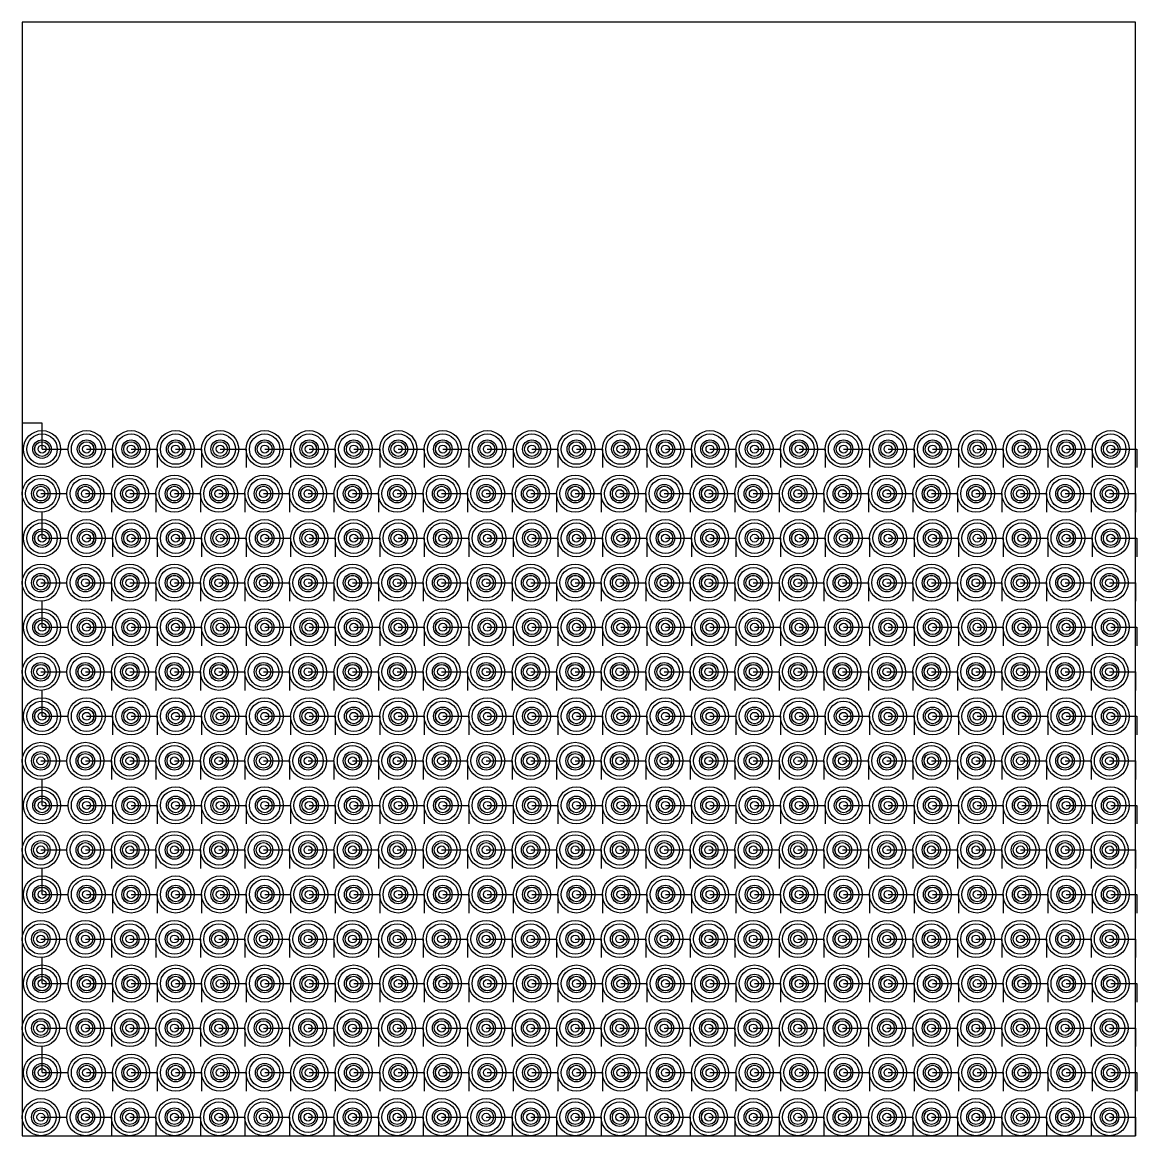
# Model space of a CAD drawing. Header units: inches. Extents: x 0 to 300, y 0 to 300.
import ezdxf

# ---------------------------------------------------------------- set-up
doc = ezdxf.new("R2010")
doc.units = ezdxf.units.IN
doc.header["$MEASUREMENT"] = 0
for name, color, linetype in [('スペーサー部', 4, 'Continuous'), ('外形', 3, 'Continuous'), ('溝1', 6, 'Continuous'), ('溝2', 2, 'Continuous'), ('穴1', 1, 'Continuous'), ('穴2', 7, 'Continuous')]:
    doc.layers.add(name, color=color, linetype=linetype)

msp = doc.modelspace()

# ---------------------------------------------------------------- linework, layer by layer
for p, q in [((5.32, 192), (0, 192)), ((5.32, 185), (5.32, 192)), ((5.32, 185), (12.32, 185)), ((17.32, 185), (24.32, 185)), ((24.32, 185), (24.32, 180)), ((29.32, 185), (36.32, 185)), ((36.32, 185), (36.32, 180)), ((41.32, 185), (48.32, 185)), ((48.32, 185), (48.32, 180)), ((53.32, 185), (60.32, 185)), ((60.32, 185), (60.32, 180)), ((65.32, 185), (72.32, 185)), ((72.32, 185), (72.32, 180)), ((77.32, 185), (84.32, 185)), ((84.32, 185), (84.32, 180)), ((89.32, 185), (96.32, 185)), ((96.32, 185), (96.32, 180)), ((101.32, 185), (108.32, 185)), ((108.32, 185), (108.32, 180)), ((113.32, 185), (120.32, 185)), ((120.32, 185), (120.32, 180)), ((125.32, 185), (132.32, 185)), ((132.32, 185), (132.32, 180)), ((137.32, 185), (144.32, 185)), ((144.32, 185), (144.32, 180)), ((149.32, 185), (156.32, 185)), ((156.32, 185), (156.32, 180)), ((161.32, 185), (168.32, 185)), ((168.32, 185), (168.32, 180)), ((173.32, 185), (180.32, 185)), ((180.32, 185), (180.32, 180)), ((185.32, 185), (192.32, 185)), ((192.32, 185), (192.32, 180)), ((197.32, 185), (204.32, 185)), ((204.32, 185), (204.32, 180)), ((209.32, 185), (216.32, 185)), ((216.32, 185), (216.32, 180)), ((221.32, 185), (228.32, 185)), ((228.32, 185), (228.32, 180)), ((233.32, 185), (240.32, 185)), ((240.32, 185), (240.32, 180)), ((245.32, 185), (252.32, 185)), ((252.32, 185), (252.32, 180)), ((257.32, 185), (264.32, 185)), ((264.32, 185), (264.32, 180)), ((269.32, 185), (276.32, 185)), ((276.32, 185), (276.32, 180)), ((281.32, 185), (288.32, 185)), ((288.32, 185), (288.32, 180)), ((293.32, 185), (300.32, 185)), ((300.32, 185), (300.32, 180)), ((5, 173), (12, 173)), ((17, 173), (24, 173)), ((24, 173), (24, 168)), ((29, 173), (36, 173)), ((36, 173), (36, 168)), ((41, 173), (48, 173)), ((48, 173), (48, 168)), ((53, 173), (60, 173)), ((60, 173), (60, 168)), ((65, 173), (72, 173)), ((72, 173), (72, 168)), ((77, 173), (84, 173)), ((84, 173), (84, 168)), ((89, 173), (96, 173)), ((96, 173), (96, 168)), ((101, 173), (108, 173)), ((108, 173), (108, 168)), ((113, 173), (120, 173)), ((120, 173), (120, 168)), ((125, 173), (132, 173)), ((132, 173), (132, 168)), ((137, 173), (144, 173)), ((144, 173), (144, 168)), ((149, 173), (156, 173)), ((156, 173), (156, 168)), ((161, 173), (168, 173)), ((168, 173), (168, 168)), ((173, 173), (180, 173)), ((180, 173), (180, 168)), ((185, 173), (192, 173)), ((192, 173), (192, 168)), ((197, 173), (204, 173)), ((204, 173), (204, 168)), ((209, 173), (216, 173)), ((216, 173), (216, 168)), ((221, 173), (228, 173)), ((228, 173), (228, 168)), ((233, 173), (240, 173)), ((240, 173), (240, 168)), ((245, 173), (252, 173)), ((252, 173), (252, 168)), ((257, 173), (264, 173)), ((264, 173), (264, 168)), ((269, 173), (276, 173)), ((276, 173), (276, 168)), ((281, 173), (288, 173)), ((288, 173), (288, 168)), ((293, 173), (300, 173)), ((300, 173), (300, 168)), ((5.32, 161), (5.32, 168)), ((5.32, 161), (12.32, 161)), ((17.32, 161), (24.32, 161)), ((24.32, 161), (24.32, 156)), ((29.32, 161), (36.32, 161)), ((36.32, 161), (36.32, 156)), ((41.32, 161), (48.32, 161)), ((48.32, 161), (48.32, 156)), ((53.32, 161), (60.32, 161)), ((60.32, 161), (60.32, 156)), ((65.32, 161), (72.32, 161)), ((72.32, 161), (72.32, 156)), ((77.32, 161), (84.32, 161)), ((84.32, 161), (84.32, 156)), ((89.32, 161), (96.32, 161)), ((96.32, 161), (96.32, 156)), ((101.32, 161), (108.32, 161)), ((108.32, 161), (108.32, 156)), ((113.32, 161), (120.32, 161)), ((120.32, 161), (120.32, 156)), ((125.32, 161), (132.32, 161)), ((132.32, 161), (132.32, 156)), ((137.32, 161), (144.32, 161)), ((144.32, 161), (144.32, 156)), ((149.32, 161), (156.32, 161)), ((156.32, 161), (156.32, 156)), ((161.32, 161), (168.32, 161)), ((168.32, 161), (168.32, 156)), ((173.32, 161), (180.32, 161)), ((180.32, 161), (180.32, 156)), ((185.32, 161), (192.32, 161)), ((192.32, 161), (192.32, 156)), ((197.32, 161), (204.32, 161)), ((204.32, 161), (204.32, 156)), ((209.32, 161), (216.32, 161)), ((216.32, 161), (216.32, 156)), ((221.32, 161), (228.32, 161)), ((228.32, 161), (228.32, 156)), ((233.32, 161), (240.32, 161)), ((240.32, 161), (240.32, 156)), ((245.32, 161), (252.32, 161)), ((252.32, 161), (252.32, 156)), ((257.32, 161), (264.32, 161)), ((264.32, 161), (264.32, 156)), ((269.32, 161), (276.32, 161)), ((276.32, 161), (276.32, 156)), ((281.32, 161), (288.32, 161)), ((288.32, 161), (288.32, 156)), ((293.32, 161), (300.32, 161)), ((300.32, 161), (300.32, 156)), ((5, 149), (12, 149)), ((17, 149), (24, 149)), ((24, 149), (24, 144)), ((29, 149), (36, 149)), ((36, 149), (36, 144)), ((41, 149), (48, 149)), ((48, 149), (48, 144)), ((53, 149), (60, 149)), ((60, 149), (60, 144)), ((65, 149), (72, 149)), ((72, 149), (72, 144)), ((77, 149), (84, 149)), ((84, 149), (84, 144)), ((89, 149), (96, 149)), ((96, 149), (96, 144)), ((101, 149), (108, 149)), ((108, 149), (108, 144)), ((113, 149), (120, 149)), ((120, 149), (120, 144)), ((125, 149), (132, 149)), ((132, 149), (132, 144)), ((137, 149), (144, 149)), ((144, 149), (144, 144)), ((149, 149), (156, 149)), ((156, 149), (156, 144)), ((161, 149), (168, 149)), ((168, 149), (168, 144)), ((173, 149), (180, 149)), ((180, 149), (180, 144)), ((185, 149), (192, 149)), ((192, 149), (192, 144)), ((197, 149), (204, 149)), ((204, 149), (204, 144)), ((209, 149), (216, 149)), ((216, 149), (216, 144)), ((221, 149), (228, 149)), ((228, 149), (228, 144)), ((233, 149), (240, 149)), ((240, 149), (240, 144)), ((245, 149), (252, 149)), ((252, 149), (252, 144)), ((257, 149), (264, 149)), ((264, 149), (264, 144)), ((269, 149), (276, 149)), ((276, 149), (276, 144)), ((281, 149), (288, 149)), ((288, 149), (288, 144)), ((293, 149), (300, 149)), ((300, 149), (300, 144)), ((5.32, 137), (5.32, 144)), ((5.32, 137), (12.32, 137)), ((17.32, 137), (24.32, 137)), ((24.32, 137), (24.32, 132)), ((29.32, 137), (36.32, 137)), ((36.32, 137), (36.32, 132)), ((41.32, 137), (48.32, 137)), ((48.32, 137), (48.32, 132)), ((53.32, 137), (60.32, 137)), ((60.32, 137), (60.32, 132)), ((65.32, 137), (72.32, 137)), ((72.32, 137), (72.32, 132)), ((77.32, 137), (84.32, 137)), ((84.32, 137), (84.32, 132)), ((89.32, 137), (96.32, 137)), ((96.32, 137), (96.32, 132)), ((101.32, 137), (108.32, 137)), ((108.32, 137), (108.32, 132)), ((113.32, 137), (120.32, 137)), ((120.32, 137), (120.32, 132)), ((125.32, 137), (132.32, 137)), ((132.32, 137), (132.32, 132)), ((137.32, 137), (144.32, 137)), ((144.32, 137), (144.32, 132)), ((149.32, 137), (156.32, 137)), ((156.32, 137), (156.32, 132)), ((161.32, 137), (168.32, 137)), ((168.32, 137), (168.32, 132)), ((173.32, 137), (180.32, 137)), ((180.32, 137), (180.32, 132)), ((185.32, 137), (192.32, 137)), ((192.32, 137), (192.32, 132)), ((197.32, 137), (204.32, 137)), ((204.32, 137), (204.32, 132)), ((209.32, 137), (216.32, 137)), ((216.32, 137), (216.32, 132)), ((221.32, 137), (228.32, 137)), ((228.32, 137), (228.32, 132)), ((233.32, 137), (240.32, 137)), ((240.32, 137), (240.32, 132)), ((245.32, 137), (252.32, 137)), ((252.32, 137), (252.32, 132)), ((257.32, 137), (264.32, 137)), ((264.32, 137), (264.32, 132)), ((269.32, 137), (276.32, 137)), ((276.32, 137), (276.32, 132)), ((281.32, 137), (288.32, 137)), ((288.32, 137), (288.32, 132)), ((293.32, 137), (300.32, 137)), ((300.32, 137), (300.32, 132)), ((5, 125), (12, 125)), ((17, 125), (24, 125)), ((24, 125), (24, 120)), ((29, 125), (36, 125)), ((36, 125), (36, 120)), ((41, 125), (48, 125)), ((48, 125), (48, 120)), ((53, 125), (60, 125)), ((60, 125), (60, 120)), ((65, 125), (72, 125)), ((72, 125), (72, 120)), ((77, 125), (84, 125)), ((84, 125), (84, 120)), ((89, 125), (96, 125)), ((96, 125), (96, 120)), ((101, 125), (108, 125)), ((108, 125), (108, 120)), ((113, 125), (120, 125)), ((120, 125), (120, 120)), ((125, 125), (132, 125)), ((132, 125), (132, 120)), ((137, 125), (144, 125)), ((144, 125), (144, 120)), ((149, 125), (156, 125)), ((156, 125), (156, 120)), ((161, 125), (168, 125)), ((168, 125), (168, 120)), ((173, 125), (180, 125)), ((180, 125), (180, 120)), ((185, 125), (192, 125)), ((192, 125), (192, 120)), ((197, 125), (204, 125)), ((204, 125), (204, 120)), ((209, 125), (216, 125)), ((216, 125), (216, 120)), ((221, 125), (228, 125)), ((228, 125), (228, 120)), ((233, 125), (240, 125)), ((240, 125), (240, 120)), ((245, 125), (252, 125)), ((252, 125), (252, 120)), ((257, 125), (264, 125)), ((264, 125), (264, 120)), ((269, 125), (276, 125)), ((276, 125), (276, 120)), ((281, 125), (288, 125)), ((288, 125), (288, 120)), ((293, 125), (300, 125)), ((300, 125), (300, 120)), ((5.32, 113), (5.32, 120)), ((5.32, 113), (12.32, 113)), ((17.32, 113), (24.32, 113)), ((24.32, 113), (24.32, 108)), ((29.32, 113), (36.32, 113)), ((36.32, 113), (36.32, 108)), ((41.32, 113), (48.32, 113)), ((48.32, 113), (48.32, 108)), ((53.32, 113), (60.32, 113)), ((60.32, 113), (60.32, 108)), ((65.32, 113), (72.32, 113)), ((72.32, 113), (72.32, 108)), ((77.32, 113), (84.32, 113)), ((84.32, 113), (84.32, 108)), ((89.32, 113), (96.32, 113)), ((96.32, 113), (96.32, 108)), ((101.32, 113), (108.32, 113)), ((108.32, 113), (108.32, 108)), ((113.32, 113), (120.32, 113)), ((120.32, 113), (120.32, 108)), ((125.32, 113), (132.32, 113)), ((132.32, 113), (132.32, 108)), ((137.32, 113), (144.32, 113)), ((144.32, 113), (144.32, 108)), ((149.32, 113), (156.32, 113)), ((156.32, 113), (156.32, 108)), ((161.32, 113), (168.32, 113)), ((168.32, 113), (168.32, 108)), ((173.32, 113), (180.32, 113)), ((180.32, 113), (180.32, 108)), ((185.32, 113), (192.32, 113)), ((192.32, 113), (192.32, 108)), ((197.32, 113), (204.32, 113)), ((204.32, 113), (204.32, 108)), ((209.32, 113), (216.32, 113)), ((216.32, 113), (216.32, 108)), ((221.32, 113), (228.32, 113)), ((228.32, 113), (228.32, 108)), ((233.32, 113), (240.32, 113)), ((240.32, 113), (240.32, 108)), ((245.32, 113), (252.32, 113)), ((252.32, 113), (252.32, 108)), ((257.32, 113), (264.32, 113)), ((264.32, 113), (264.32, 108)), ((269.32, 113), (276.32, 113)), ((276.32, 113), (276.32, 108)), ((281.32, 113), (288.32, 113)), ((288.32, 113), (288.32, 108)), ((293.32, 113), (300.32, 113)), ((300.32, 113), (300.32, 108)), ((5, 101), (12, 101)), ((17, 101), (24, 101)), ((24, 101), (24, 96)), ((29, 101), (36, 101)), ((36, 101), (36, 96)), ((41, 101), (48, 101)), ((48, 101), (48, 96)), ((53, 101), (60, 101)), ((60, 101), (60, 96)), ((65, 101), (72, 101)), ((72, 101), (72, 96)), ((77, 101), (84, 101)), ((84, 101), (84, 96)), ((89, 101), (96, 101)), ((96, 101), (96, 96)), ((101, 101), (108, 101)), ((108, 101), (108, 96)), ((113, 101), (120, 101)), ((120, 101), (120, 96)), ((125, 101), (132, 101)), ((132, 101), (132, 96)), ((137, 101), (144, 101)), ((144, 101), (144, 96)), ((149, 101), (156, 101)), ((156, 101), (156, 96)), ((161, 101), (168, 101)), ((168, 101), (168, 96)), ((173, 101), (180, 101)), ((180, 101), (180, 96)), ((185, 101), (192, 101)), ((192, 101), (192, 96)), ((197, 101), (204, 101)), ((204, 101), (204, 96)), ((209, 101), (216, 101)), ((216, 101), (216, 96)), ((221, 101), (228, 101)), ((228, 101), (228, 96)), ((233, 101), (240, 101)), ((240, 101), (240, 96)), ((245, 101), (252, 101)), ((252, 101), (252, 96)), ((257, 101), (264, 101)), ((264, 101), (264, 96)), ((269, 101), (276, 101)), ((276, 101), (276, 96)), ((281, 101), (288, 101)), ((288, 101), (288, 96)), ((293, 101), (300, 101)), ((300, 101), (300, 96)), ((5.32, 89), (5.32, 96)), ((5.32, 89), (12.32, 89)), ((17.32, 89), (24.32, 89)), ((24.32, 89), (24.32, 84)), ((29.32, 89), (36.32, 89)), ((36.32, 89), (36.32, 84)), ((41.32, 89), (48.32, 89)), ((48.32, 89), (48.32, 84)), ((53.32, 89), (60.32, 89)), ((60.32, 89), (60.32, 84)), ((65.32, 89), (72.32, 89)), ((72.32, 89), (72.32, 84)), ((77.32, 89), (84.32, 89)), ((84.32, 89), (84.32, 84)), ((89.32, 89), (96.32, 89)), ((96.32, 89), (96.32, 84)), ((101.32, 89), (108.32, 89)), ((108.32, 89), (108.32, 84)), ((113.32, 89), (120.32, 89)), ((120.32, 89), (120.32, 84)), ((125.32, 89), (132.32, 89)), ((132.32, 89), (132.32, 84)), ((137.32, 89), (144.32, 89)), ((144.32, 89), (144.32, 84)), ((149.32, 89), (156.32, 89)), ((156.32, 89), (156.32, 84)), ((161.32, 89), (168.32, 89)), ((168.32, 89), (168.32, 84)), ((173.32, 89), (180.32, 89)), ((180.32, 89), (180.32, 84)), ((185.32, 89), (192.32, 89)), ((192.32, 89), (192.32, 84)), ((197.32, 89), (204.32, 89)), ((204.32, 89), (204.32, 84)), ((209.32, 89), (216.32, 89)), ((216.32, 89), (216.32, 84)), ((221.32, 89), (228.32, 89)), ((228.32, 89), (228.32, 84)), ((233.32, 89), (240.32, 89)), ((240.32, 89), (240.32, 84)), ((245.32, 89), (252.32, 89)), ((252.32, 89), (252.32, 84)), ((257.32, 89), (264.32, 89)), ((264.32, 89), (264.32, 84)), ((269.32, 89), (276.32, 89)), ((276.32, 89), (276.32, 84)), ((281.32, 89), (288.32, 89)), ((288.32, 89), (288.32, 84)), ((293.32, 89), (300.32, 89)), ((300.32, 89), (300.32, 84)), ((5, 77), (12, 77)), ((17, 77), (24, 77)), ((24, 77), (24, 72)), ((29, 77), (36, 77)), ((36, 77), (36, 72)), ((41, 77), (48, 77)), ((48, 77), (48, 72)), ((53, 77), (60, 77)), ((60, 77), (60, 72)), ((65, 77), (72, 77)), ((72, 77), (72, 72)), ((77, 77), (84, 77)), ((84, 77), (84, 72)), ((89, 77), (96, 77)), ((96, 77), (96, 72)), ((101, 77), (108, 77)), ((108, 77), (108, 72)), ((113, 77), (120, 77)), ((120, 77), (120, 72)), ((125, 77), (132, 77)), ((132, 77), (132, 72)), ((137, 77), (144, 77)), ((144, 77), (144, 72)), ((149, 77), (156, 77)), ((156, 77), (156, 72)), ((161, 77), (168, 77)), ((168, 77), (168, 72)), ((173, 77), (180, 77)), ((180, 77), (180, 72)), ((185, 77), (192, 77)), ((192, 77), (192, 72)), ((197, 77), (204, 77)), ((204, 77), (204, 72)), ((209, 77), (216, 77)), ((216, 77), (216, 72)), ((221, 77), (228, 77)), ((228, 77), (228, 72)), ((233, 77), (240, 77)), ((240, 77), (240, 72)), ((245, 77), (252, 77)), ((252, 77), (252, 72)), ((257, 77), (264, 77)), ((264, 77), (264, 72)), ((269, 77), (276, 77)), ((276, 77), (276, 72)), ((281, 77), (288, 77)), ((288, 77), (288, 72)), ((293, 77), (300, 77)), ((300, 77), (300, 72)), ((5.32, 65), (5.32, 72)), ((5.32, 65), (12.32, 65)), ((17.32, 65), (24.32, 65)), ((24.32, 65), (24.32, 60)), ((29.32, 65), (36.32, 65)), ((36.32, 65), (36.32, 60)), ((41.32, 65), (48.32, 65)), ((48.32, 65), (48.32, 60)), ((53.32, 65), (60.32, 65)), ((60.32, 65), (60.32, 60)), ((65.32, 65), (72.32, 65)), ((72.32, 65), (72.32, 60)), ((77.32, 65), (84.32, 65)), ((84.32, 65), (84.32, 60)), ((89.32, 65), (96.32, 65)), ((96.32, 65), (96.32, 60)), ((101.32, 65), (108.32, 65)), ((108.32, 65), (108.32, 60)), ((113.32, 65), (120.32, 65)), ((120.32, 65), (120.32, 60)), ((125.32, 65), (132.32, 65)), ((132.32, 65), (132.32, 60)), ((137.32, 65), (144.32, 65)), ((144.32, 65), (144.32, 60)), ((149.32, 65), (156.32, 65)), ((156.32, 65), (156.32, 60)), ((161.32, 65), (168.32, 65)), ((168.32, 65), (168.32, 60)), ((173.32, 65), (180.32, 65)), ((180.32, 65), (180.32, 60)), ((185.32, 65), (192.32, 65)), ((192.32, 65), (192.32, 60)), ((197.32, 65), (204.32, 65)), ((204.32, 65), (204.32, 60)), ((209.32, 65), (216.32, 65)), ((216.32, 65), (216.32, 60)), ((221.32, 65), (228.32, 65)), ((228.32, 65), (228.32, 60)), ((233.32, 65), (240.32, 65)), ((240.32, 65), (240.32, 60)), ((245.32, 65), (252.32, 65)), ((252.32, 65), (252.32, 60)), ((257.32, 65), (264.32, 65)), ((264.32, 65), (264.32, 60)), ((269.32, 65), (276.32, 65)), ((276.32, 65), (276.32, 60)), ((281.32, 65), (288.32, 65)), ((288.32, 65), (288.32, 60)), ((293.32, 65), (300.32, 65)), ((300.32, 65), (300.32, 60)), ((5, 53), (12, 53)), ((17, 53), (24, 53)), ((24, 53), (24, 48)), ((29, 53), (36, 53)), ((36, 53), (36, 48)), ((41, 53), (48, 53)), ((48, 53), (48, 48)), ((53, 53), (60, 53)), ((60, 53), (60, 48)), ((65, 53), (72, 53)), ((72, 53), (72, 48)), ((77, 53), (84, 53)), ((84, 53), (84, 48)), ((89, 53), (96, 53)), ((96, 53), (96, 48)), ((101, 53), (108, 53)), ((108, 53), (108, 48)), ((113, 53), (120, 53)), ((120, 53), (120, 48)), ((125, 53), (132, 53)), ((132, 53), (132, 48)), ((137, 53), (144, 53)), ((144, 53), (144, 48)), ((149, 53), (156, 53)), ((156, 53), (156, 48)), ((161, 53), (168, 53)), ((168, 53), (168, 48)), ((173, 53), (180, 53)), ((180, 53), (180, 48)), ((185, 53), (192, 53)), ((192, 53), (192, 48)), ((197, 53), (204, 53)), ((204, 53), (204, 48)), ((209, 53), (216, 53)), ((216, 53), (216, 48)), ((221, 53), (228, 53)), ((228, 53), (228, 48)), ((233, 53), (240, 53)), ((240, 53), (240, 48)), ((245, 53), (252, 53)), ((252, 53), (252, 48)), ((257, 53), (264, 53)), ((264, 53), (264, 48)), ((269, 53), (276, 53)), ((276, 53), (276, 48)), ((281, 53), (288, 53)), ((288, 53), (288, 48)), ((293, 53), (300, 53)), ((300, 53), (300, 48)), ((5.32, 41), (5.32, 48)), ((5.32, 41), (12.32, 41)), ((17.32, 41), (24.32, 41)), ((24.32, 41), (24.32, 36)), ((29.32, 41), (36.32, 41)), ((36.32, 41), (36.32, 36)), ((41.32, 41), (48.32, 41)), ((48.32, 41), (48.32, 36)), ((53.32, 41), (60.32, 41)), ((60.32, 41), (60.32, 36)), ((65.32, 41), (72.32, 41)), ((72.32, 41), (72.32, 36)), ((77.32, 41), (84.32, 41)), ((84.32, 41), (84.32, 36)), ((89.32, 41), (96.32, 41)), ((96.32, 41), (96.32, 36)), ((101.32, 41), (108.32, 41)), ((108.32, 41), (108.32, 36)), ((113.32, 41), (120.32, 41)), ((120.32, 41), (120.32, 36)), ((125.32, 41), (132.32, 41)), ((132.32, 41), (132.32, 36)), ((137.32, 41), (144.32, 41)), ((144.32, 41), (144.32, 36)), ((149.32, 41), (156.32, 41)), ((156.32, 41), (156.32, 36)), ((161.32, 41), (168.32, 41)), ((168.32, 41), (168.32, 36)), ((173.32, 41), (180.32, 41)), ((180.32, 41), (180.32, 36)), ((185.32, 41), (192.32, 41)), ((192.32, 41), (192.32, 36)), ((197.32, 41), (204.32, 41)), ((204.32, 41), (204.32, 36)), ((209.32, 41), (216.32, 41)), ((216.32, 41), (216.32, 36)), ((221.32, 41), (228.32, 41)), ((228.32, 41), (228.32, 36)), ((233.32, 41), (240.32, 41)), ((240.32, 41), (240.32, 36)), ((245.32, 41), (252.32, 41)), ((252.32, 41), (252.32, 36)), ((257.32, 41), (264.32, 41)), ((264.32, 41), (264.32, 36)), ((269.32, 41), (276.32, 41)), ((276.32, 41), (276.32, 36)), ((281.32, 41), (288.32, 41)), ((288.32, 41), (288.32, 36)), ((293.32, 41), (300.32, 41)), ((300.32, 41), (300.32, 36)), ((5, 29), (12, 29)), ((17, 29), (24, 29)), ((24, 29), (24, 24)), ((29, 29), (36, 29)), ((36, 29), (36, 24)), ((41, 29), (48, 29)), ((48, 29), (48, 24)), ((53, 29), (60, 29)), ((60, 29), (60, 24)), ((65, 29), (72, 29)), ((72, 29), (72, 24)), ((77, 29), (84, 29)), ((84, 29), (84, 24)), ((89, 29), (96, 29)), ((96, 29), (96, 24)), ((101, 29), (108, 29)), ((108, 29), (108, 24)), ((113, 29), (120, 29)), ((120, 29), (120, 24)), ((125, 29), (132, 29)), ((132, 29), (132, 24)), ((137, 29), (144, 29)), ((144, 29), (144, 24)), ((149, 29), (156, 29)), ((156, 29), (156, 24)), ((161, 29), (168, 29)), ((168, 29), (168, 24)), ((173, 29), (180, 29)), ((180, 29), (180, 24)), ((185, 29), (192, 29)), ((192, 29), (192, 24)), ((197, 29), (204, 29)), ((204, 29), (204, 24)), ((209, 29), (216, 29)), ((216, 29), (216, 24)), ((221, 29), (228, 29)), ((228, 29), (228, 24)), ((233, 29), (240, 29)), ((240, 29), (240, 24)), ((245, 29), (252, 29)), ((252, 29), (252, 24)), ((257, 29), (264, 29)), ((264, 29), (264, 24)), ((269, 29), (276, 29)), ((276, 29), (276, 24)), ((281, 29), (288, 29)), ((288, 29), (288, 24)), ((293, 29), (300, 29)), ((300, 29), (300, 24)), ((5.32, 17), (5.32, 24)), ((5.32, 17), (12.32, 17)), ((17.32, 17), (24.32, 17)), ((24.32, 17), (24.32, 12)), ((29.32, 17), (36.32, 17)), ((36.32, 17), (36.32, 12)), ((41.32, 17), (48.32, 17)), ((48.32, 17), (48.32, 12)), ((53.32, 17), (60.32, 17)), ((60.32, 17), (60.32, 12)), ((65.32, 17), (72.32, 17)), ((72.32, 17), (72.32, 12)), ((77.32, 17), (84.32, 17)), ((84.32, 17), (84.32, 12)), ((89.32, 17), (96.32, 17)), ((96.32, 17), (96.32, 12)), ((101.32, 17), (108.32, 17)), ((108.32, 17), (108.32, 12)), ((113.32, 17), (120.32, 17)), ((120.32, 17), (120.32, 12)), ((125.32, 17), (132.32, 17)), ((132.32, 17), (132.32, 12)), ((137.32, 17), (144.32, 17)), ((144.32, 17), (144.32, 12)), ((149.32, 17), (156.32, 17)), ((156.32, 17), (156.32, 12)), ((161.32, 17), (168.32, 17)), ((168.32, 17), (168.32, 12)), ((173.32, 17), (180.32, 17)), ((180.32, 17), (180.32, 12)), ((185.32, 17), (192.32, 17)), ((192.32, 17), (192.32, 12)), ((197.32, 17), (204.32, 17)), ((204.32, 17), (204.32, 12)), ((209.32, 17), (216.32, 17)), ((216.32, 17), (216.32, 12)), ((221.32, 17), (228.32, 17)), ((228.32, 17), (228.32, 12)), ((233.32, 17), (240.32, 17)), ((240.32, 17), (240.32, 12)), ((245.32, 17), (252.32, 17)), ((252.32, 17), (252.32, 12)), ((257.32, 17), (264.32, 17)), ((264.32, 17), (264.32, 12)), ((269.32, 17), (276.32, 17)), ((276.32, 17), (276.32, 12)), ((281.32, 17), (288.32, 17)), ((288.32, 17), (288.32, 12)), ((293.32, 17), (300.32, 17)), ((300.32, 17), (300.32, 12)), ((5, 5), (12, 5)), ((17, 5), (24, 5)), ((24, 5), (24, 0)), ((29, 5), (36, 5)), ((36, 5), (36, 0)), ((41, 5), (48, 5)), ((48, 5), (48, 0)), ((53, 5), (60, 5)), ((60, 5), (60, 0)), ((65, 5), (72, 5)), ((72, 5), (72, 0)), ((77, 5), (84, 5)), ((84, 5), (84, 0)), ((89, 5), (96, 5)), ((96, 5), (96, 0)), ((101, 5), (108, 5)), ((108, 5), (108, 0)), ((113, 5), (120, 5)), ((120, 5), (120, 0)), ((125, 5), (132, 5)), ((132, 5), (132, 0)), ((137, 5), (144, 5)), ((144, 5), (144, 0)), ((149, 5), (156, 5)), ((156, 5), (156, 0)), ((161, 5), (168, 5)), ((168, 5), (168, 0)), ((173, 5), (180, 5)), ((180, 5), (180, 0)), ((185, 5), (192, 5)), ((192, 5), (192, 0)), ((197, 5), (204, 5)), ((204, 5), (204, 0)), ((209, 5), (216, 5)), ((216, 5), (216, 0)), ((221, 5), (228, 5)), ((228, 5), (228, 0)), ((233, 5), (240, 5)), ((240, 5), (240, 0)), ((245, 5), (252, 5)), ((252, 5), (252, 0)), ((257, 5), (264, 5)), ((264, 5), (264, 0)), ((269, 5), (276, 5)), ((276, 5), (276, 0)), ((281, 5), (288, 5)), ((288, 5), (288, 0)), ((293, 5), (300, 5)), ((300, 5), (300, 0))]:
    msp.add_line(p, q)
msp.add_lwpolyline([(0, 0), (300, 0), (300, 300), (0, 300)], close=True)
at = {"layer": 'スペーサー部'}
for centre in [(5.32, 185), (17.32, 185), (29.32, 185), (41.32, 185), (53.32, 185), (65.32, 185), (77.32, 185), (89.32, 185), (101.32, 185), (113.32, 185), (125.32, 185), (137.32, 185), (149.32, 185), (161.32, 185), (173.32, 185), (185.32, 185), (197.32, 185), (209.32, 185), (221.32, 185), (233.32, 185), (245.32, 185), (257.32, 185), (269.32, 185), (281.32, 185), (293.32, 185), (5, 173), (17, 173), (29, 173), (41, 173), (53, 173), (65, 173), (77, 173), (89, 173), (101, 173), (113, 173), (125, 173), (137, 173), (149, 173), (161, 173), (173, 173), (185, 173), (197, 173), (209, 173), (221, 173), (233, 173), (245, 173), (257, 173), (269, 173), (281, 173), (293, 173), (5.32, 161), (17.32, 161), (29.32, 161), (41.32, 161), (53.32, 161), (65.32, 161), (77.32, 161), (89.32, 161), (101.32, 161), (113.32, 161), (125.32, 161), (137.32, 161), (149.32, 161), (161.32, 161), (173.32, 161), (185.32, 161), (197.32, 161), (209.32, 161), (221.32, 161), (233.32, 161), (245.32, 161), (257.32, 161), (269.32, 161), (281.32, 161), (293.32, 161), (5, 149), (17, 149), (29, 149), (41, 149), (53, 149), (65, 149), (77, 149), (89, 149), (101, 149), (113, 149), (125, 149), (137, 149), (149, 149), (161, 149), (173, 149), (185, 149), (197, 149), (209, 149), (221, 149), (233, 149), (245, 149), (257, 149), (269, 149), (281, 149), (293, 149), (5.32, 137), (17.32, 137), (29.32, 137), (41.32, 137), (53.32, 137), (65.32, 137), (77.32, 137), (89.32, 137), (101.32, 137), (113.32, 137), (125.32, 137), (137.32, 137), (149.32, 137), (161.32, 137), (173.32, 137), (185.32, 137), (197.32, 137), (209.32, 137), (221.32, 137), (233.32, 137), (245.32, 137), (257.32, 137), (269.32, 137), (281.32, 137), (293.32, 137), (5, 125), (17, 125), (29, 125), (41, 125), (53, 125), (65, 125), (77, 125), (89, 125), (101, 125), (113, 125), (125, 125), (137, 125), (149, 125), (161, 125), (173, 125), (185, 125), (197, 125), (209, 125), (221, 125), (233, 125), (245, 125), (257, 125), (269, 125), (281, 125), (293, 125), (5.32, 113), (17.32, 113), (29.32, 113), (41.32, 113), (53.32, 113), (65.32, 113), (77.32, 113), (89.32, 113), (101.32, 113), (113.32, 113), (125.32, 113), (137.32, 113), (149.32, 113), (161.32, 113), (173.32, 113), (185.32, 113), (197.32, 113), (209.32, 113), (221.32, 113), (233.32, 113), (245.32, 113), (257.32, 113), (269.32, 113), (281.32, 113), (293.32, 113), (5, 101), (17, 101), (29, 101), (41, 101), (53, 101), (65, 101), (77, 101), (89, 101), (101, 101), (113, 101), (125, 101), (137, 101), (149, 101), (161, 101), (173, 101), (185, 101), (197, 101), (209, 101), (221, 101), (233, 101), (245, 101), (257, 101), (269, 101), (281, 101), (293, 101), (5.32, 89), (17.32, 89), (29.32, 89), (41.32, 89), (53.32, 89), (65.32, 89), (77.32, 89), (89.32, 89), (101.32, 89), (113.32, 89), (125.32, 89), (137.32, 89), (149.32, 89), (161.32, 89), (173.32, 89), (185.32, 89), (197.32, 89), (209.32, 89), (221.32, 89), (233.32, 89), (245.32, 89), (257.32, 89), (269.32, 89), (281.32, 89), (293.32, 89), (5, 77), (17, 77), (29, 77), (41, 77), (53, 77), (65, 77), (77, 77), (89, 77), (101, 77), (113, 77), (125, 77), (137, 77), (149, 77), (161, 77), (173, 77), (185, 77), (197, 77), (209, 77), (221, 77), (233, 77), (245, 77), (257, 77), (269, 77), (281, 77), (293, 77), (5.32, 65), (17.32, 65), (29.32, 65), (41.32, 65), (53.32, 65), (65.32, 65), (77.32, 65), (89.32, 65), (101.32, 65), (113.32, 65), (125.32, 65), (137.32, 65), (149.32, 65), (161.32, 65), (173.32, 65), (185.32, 65), (197.32, 65), (209.32, 65), (221.32, 65), (233.32, 65), (245.32, 65), (257.32, 65), (269.32, 65), (281.32, 65), (293.32, 65), (5, 53), (17, 53), (29, 53), (41, 53), (53, 53), (65, 53), (77, 53), (89, 53), (101, 53), (113, 53), (125, 53), (137, 53), (149, 53), (161, 53), (173, 53), (185, 53), (197, 53), (209, 53), (221, 53), (233, 53), (245, 53), (257, 53), (269, 53), (281, 53), (293, 53), (5.32, 41), (17.32, 41), (29.32, 41), (41.32, 41), (53.32, 41), (65.32, 41), (77.32, 41), (89.32, 41), (101.32, 41), (113.32, 41), (125.32, 41), (137.32, 41), (149.32, 41), (161.32, 41), (173.32, 41), (185.32, 41), (197.32, 41), (209.32, 41), (221.32, 41), (233.32, 41), (245.32, 41), (257.32, 41), (269.32, 41), (281.32, 41), (293.32, 41), (5, 29), (17, 29), (29, 29), (41, 29), (53, 29), (65, 29), (77, 29), (89, 29), (101, 29), (113, 29), (125, 29), (137, 29), (149, 29), (161, 29), (173, 29), (185, 29), (197, 29), (209, 29), (221, 29), (233, 29), (245, 29), (257, 29), (269, 29), (281, 29), (293, 29), (5.32, 17), (17.32, 17), (29.32, 17), (41.32, 17), (53.32, 17), (65.32, 17), (77.32, 17), (89.32, 17), (101.32, 17), (113.32, 17), (125.32, 17), (137.32, 17), (149.32, 17), (161.32, 17), (173.32, 17), (185.32, 17), (197.32, 17), (209.32, 17), (221.32, 17), (233.32, 17), (245.32, 17), (257.32, 17), (269.32, 17), (281.32, 17), (293.32, 17), (5, 5), (17, 5), (29, 5), (41, 5), (53, 5), (65, 5), (77, 5), (89, 5), (101, 5), (113, 5), (125, 5), (137, 5), (149, 5), (161, 5), (173, 5), (185, 5), (197, 5), (209, 5), (221, 5), (233, 5), (245, 5), (257, 5), (269, 5), (281, 5), (293, 5)]:
    msp.add_circle(centre, 1.99, dxfattribs=at)
at = {"layer": '外形'}
for centre in [(5.32, 185), (17.32, 185), (29.32, 185), (41.32, 185), (53.32, 185), (65.32, 185), (77.32, 185), (89.32, 185), (101.32, 185), (113.32, 185), (125.32, 185), (137.32, 185), (149.32, 185), (161.32, 185), (173.32, 185), (185.32, 185), (197.32, 185), (209.32, 185), (221.32, 185), (233.32, 185), (245.32, 185), (257.32, 185), (269.32, 185), (281.32, 185), (293.32, 185), (5, 173), (17, 173), (29, 173), (41, 173), (53, 173), (65, 173), (77, 173), (89, 173), (101, 173), (113, 173), (125, 173), (137, 173), (149, 173), (161, 173), (173, 173), (185, 173), (197, 173), (209, 173), (221, 173), (233, 173), (245, 173), (257, 173), (269, 173), (281, 173), (293, 173), (5.32, 161), (17.32, 161), (29.32, 161), (41.32, 161), (53.32, 161), (65.32, 161), (77.32, 161), (89.32, 161), (101.32, 161), (113.32, 161), (125.32, 161), (137.32, 161), (149.32, 161), (161.32, 161), (173.32, 161), (185.32, 161), (197.32, 161), (209.32, 161), (221.32, 161), (233.32, 161), (245.32, 161), (257.32, 161), (269.32, 161), (281.32, 161), (293.32, 161), (5, 149), (17, 149), (29, 149), (41, 149), (53, 149), (65, 149), (77, 149), (89, 149), (101, 149), (113, 149), (125, 149), (137, 149), (149, 149), (161, 149), (173, 149), (185, 149), (197, 149), (209, 149), (221, 149), (233, 149), (245, 149), (257, 149), (269, 149), (281, 149), (293, 149), (5.32, 137), (17.32, 137), (29.32, 137), (41.32, 137), (53.32, 137), (65.32, 137), (77.32, 137), (89.32, 137), (101.32, 137), (113.32, 137), (125.32, 137), (137.32, 137), (149.32, 137), (161.32, 137), (173.32, 137), (185.32, 137), (197.32, 137), (209.32, 137), (221.32, 137), (233.32, 137), (245.32, 137), (257.32, 137), (269.32, 137), (281.32, 137), (293.32, 137), (5, 125), (17, 125), (29, 125), (41, 125), (53, 125), (65, 125), (77, 125), (89, 125), (101, 125), (113, 125), (125, 125), (137, 125), (149, 125), (161, 125), (173, 125), (185, 125), (197, 125), (209, 125), (221, 125), (233, 125), (245, 125), (257, 125), (269, 125), (281, 125), (293, 125), (5.32, 113), (17.32, 113), (29.32, 113), (41.32, 113), (53.32, 113), (65.32, 113), (77.32, 113), (89.32, 113), (101.32, 113), (113.32, 113), (125.32, 113), (137.32, 113), (149.32, 113), (161.32, 113), (173.32, 113), (185.32, 113), (197.32, 113), (209.32, 113), (221.32, 113), (233.32, 113), (245.32, 113), (257.32, 113), (269.32, 113), (281.32, 113), (293.32, 113), (5, 101), (17, 101), (29, 101), (41, 101), (53, 101), (65, 101), (77, 101), (89, 101), (101, 101), (113, 101), (125, 101), (137, 101), (149, 101), (161, 101), (173, 101), (185, 101), (197, 101), (209, 101), (221, 101), (233, 101), (245, 101), (257, 101), (269, 101), (281, 101), (293, 101), (5.32, 89), (17.32, 89), (29.32, 89), (41.32, 89), (53.32, 89), (65.32, 89), (77.32, 89), (89.32, 89), (101.32, 89), (113.32, 89), (125.32, 89), (137.32, 89), (149.32, 89), (161.32, 89), (173.32, 89), (185.32, 89), (197.32, 89), (209.32, 89), (221.32, 89), (233.32, 89), (245.32, 89), (257.32, 89), (269.32, 89), (281.32, 89), (293.32, 89), (5, 77), (17, 77), (29, 77), (41, 77), (53, 77), (65, 77), (77, 77), (89, 77), (101, 77), (113, 77), (125, 77), (137, 77), (149, 77), (161, 77), (173, 77), (185, 77), (197, 77), (209, 77), (221, 77), (233, 77), (245, 77), (257, 77), (269, 77), (281, 77), (293, 77), (5.32, 65), (17.32, 65), (29.32, 65), (41.32, 65), (53.32, 65), (65.32, 65), (77.32, 65), (89.32, 65), (101.32, 65), (113.32, 65), (125.32, 65), (137.32, 65), (149.32, 65), (161.32, 65), (173.32, 65), (185.32, 65), (197.32, 65), (209.32, 65), (221.32, 65), (233.32, 65), (245.32, 65), (257.32, 65), (269.32, 65), (281.32, 65), (293.32, 65), (5, 53), (17, 53), (29, 53), (41, 53), (53, 53), (65, 53), (77, 53), (89, 53), (101, 53), (113, 53), (125, 53), (137, 53), (149, 53), (161, 53), (173, 53), (185, 53), (197, 53), (209, 53), (221, 53), (233, 53), (245, 53), (257, 53), (269, 53), (281, 53), (293, 53), (5.32, 41), (17.32, 41), (29.32, 41), (41.32, 41), (53.32, 41), (65.32, 41), (77.32, 41), (89.32, 41), (101.32, 41), (113.32, 41), (125.32, 41), (137.32, 41), (149.32, 41), (161.32, 41), (173.32, 41), (185.32, 41), (197.32, 41), (209.32, 41), (221.32, 41), (233.32, 41), (245.32, 41), (257.32, 41), (269.32, 41), (281.32, 41), (293.32, 41), (5, 29), (17, 29), (29, 29), (41, 29), (53, 29), (65, 29), (77, 29), (89, 29), (101, 29), (113, 29), (125, 29), (137, 29), (149, 29), (161, 29), (173, 29), (185, 29), (197, 29), (209, 29), (221, 29), (233, 29), (245, 29), (257, 29), (269, 29), (281, 29), (293, 29), (5.32, 17), (17.32, 17), (29.32, 17), (41.32, 17), (53.32, 17), (65.32, 17), (77.32, 17), (89.32, 17), (101.32, 17), (113.32, 17), (125.32, 17), (137.32, 17), (149.32, 17), (161.32, 17), (173.32, 17), (185.32, 17), (197.32, 17), (209.32, 17), (221.32, 17), (233.32, 17), (245.32, 17), (257.32, 17), (269.32, 17), (281.32, 17), (293.32, 17), (5, 5), (17, 5), (29, 5), (41, 5), (53, 5), (65, 5), (77, 5), (89, 5), (101, 5), (113, 5), (125, 5), (137, 5), (149, 5), (161, 5), (173, 5), (185, 5), (197, 5), (209, 5), (221, 5), (233, 5), (245, 5), (257, 5), (269, 5), (281, 5), (293, 5)]:
    msp.add_circle(centre, 5, dxfattribs=at)
at = {"layer": '溝1'}
for centre in [(5.32, 185), (17.32, 185), (29.32, 185), (41.32, 185), (53.32, 185), (65.32, 185), (77.32, 185), (89.32, 185), (101.32, 185), (113.32, 185), (125.32, 185), (137.32, 185), (149.32, 185), (161.32, 185), (173.32, 185), (185.32, 185), (197.32, 185), (209.32, 185), (221.32, 185), (233.32, 185), (245.32, 185), (257.32, 185), (269.32, 185), (281.32, 185), (293.32, 185), (5, 173), (17, 173), (29, 173), (41, 173), (53, 173), (65, 173), (77, 173), (89, 173), (101, 173), (113, 173), (125, 173), (137, 173), (149, 173), (161, 173), (173, 173), (185, 173), (197, 173), (209, 173), (221, 173), (233, 173), (245, 173), (257, 173), (269, 173), (281, 173), (293, 173), (5.32, 161), (17.32, 161), (29.32, 161), (41.32, 161), (53.32, 161), (65.32, 161), (77.32, 161), (89.32, 161), (101.32, 161), (113.32, 161), (125.32, 161), (137.32, 161), (149.32, 161), (161.32, 161), (173.32, 161), (185.32, 161), (197.32, 161), (209.32, 161), (221.32, 161), (233.32, 161), (245.32, 161), (257.32, 161), (269.32, 161), (281.32, 161), (293.32, 161), (5, 149), (17, 149), (29, 149), (41, 149), (53, 149), (65, 149), (77, 149), (89, 149), (101, 149), (113, 149), (125, 149), (137, 149), (149, 149), (161, 149), (173, 149), (185, 149), (197, 149), (209, 149), (221, 149), (233, 149), (245, 149), (257, 149), (269, 149), (281, 149), (293, 149), (5.32, 137), (17.32, 137), (29.32, 137), (41.32, 137), (53.32, 137), (65.32, 137), (77.32, 137), (89.32, 137), (101.32, 137), (113.32, 137), (125.32, 137), (137.32, 137), (149.32, 137), (161.32, 137), (173.32, 137), (185.32, 137), (197.32, 137), (209.32, 137), (221.32, 137), (233.32, 137), (245.32, 137), (257.32, 137), (269.32, 137), (281.32, 137), (293.32, 137), (5, 125), (17, 125), (29, 125), (41, 125), (53, 125), (65, 125), (77, 125), (89, 125), (101, 125), (113, 125), (125, 125), (137, 125), (149, 125), (161, 125), (173, 125), (185, 125), (197, 125), (209, 125), (221, 125), (233, 125), (245, 125), (257, 125), (269, 125), (281, 125), (293, 125), (5.32, 113), (17.32, 113), (29.32, 113), (41.32, 113), (53.32, 113), (65.32, 113), (77.32, 113), (89.32, 113), (101.32, 113), (113.32, 113), (125.32, 113), (137.32, 113), (149.32, 113), (161.32, 113), (173.32, 113), (185.32, 113), (197.32, 113), (209.32, 113), (221.32, 113), (233.32, 113), (245.32, 113), (257.32, 113), (269.32, 113), (281.32, 113), (293.32, 113), (5, 101), (17, 101), (29, 101), (41, 101), (53, 101), (65, 101), (77, 101), (89, 101), (101, 101), (113, 101), (125, 101), (137, 101), (149, 101), (161, 101), (173, 101), (185, 101), (197, 101), (209, 101), (221, 101), (233, 101), (245, 101), (257, 101), (269, 101), (281, 101), (293, 101), (5.32, 89), (17.32, 89), (29.32, 89), (41.32, 89), (53.32, 89), (65.32, 89), (77.32, 89), (89.32, 89), (101.32, 89), (113.32, 89), (125.32, 89), (137.32, 89), (149.32, 89), (161.32, 89), (173.32, 89), (185.32, 89), (197.32, 89), (209.32, 89), (221.32, 89), (233.32, 89), (245.32, 89), (257.32, 89), (269.32, 89), (281.32, 89), (293.32, 89), (5, 77), (17, 77), (29, 77), (41, 77), (53, 77), (65, 77), (77, 77), (89, 77), (101, 77), (113, 77), (125, 77), (137, 77), (149, 77), (161, 77), (173, 77), (185, 77), (197, 77), (209, 77), (221, 77), (233, 77), (245, 77), (257, 77), (269, 77), (281, 77), (293, 77), (5.32, 65), (17.32, 65), (29.32, 65), (41.32, 65), (53.32, 65), (65.32, 65), (77.32, 65), (89.32, 65), (101.32, 65), (113.32, 65), (125.32, 65), (137.32, 65), (149.32, 65), (161.32, 65), (173.32, 65), (185.32, 65), (197.32, 65), (209.32, 65), (221.32, 65), (233.32, 65), (245.32, 65), (257.32, 65), (269.32, 65), (281.32, 65), (293.32, 65), (5, 53), (17, 53), (29, 53), (41, 53), (53, 53), (65, 53), (77, 53), (89, 53), (101, 53), (113, 53), (125, 53), (137, 53), (149, 53), (161, 53), (173, 53), (185, 53), (197, 53), (209, 53), (221, 53), (233, 53), (245, 53), (257, 53), (269, 53), (281, 53), (293, 53), (5.32, 41), (17.32, 41), (29.32, 41), (41.32, 41), (53.32, 41), (65.32, 41), (77.32, 41), (89.32, 41), (101.32, 41), (113.32, 41), (125.32, 41), (137.32, 41), (149.32, 41), (161.32, 41), (173.32, 41), (185.32, 41), (197.32, 41), (209.32, 41), (221.32, 41), (233.32, 41), (245.32, 41), (257.32, 41), (269.32, 41), (281.32, 41), (293.32, 41), (5, 29), (17, 29), (29, 29), (41, 29), (53, 29), (65, 29), (77, 29), (89, 29), (101, 29), (113, 29), (125, 29), (137, 29), (149, 29), (161, 29), (173, 29), (185, 29), (197, 29), (209, 29), (221, 29), (233, 29), (245, 29), (257, 29), (269, 29), (281, 29), (293, 29), (5.32, 17), (17.32, 17), (29.32, 17), (41.32, 17), (53.32, 17), (65.32, 17), (77.32, 17), (89.32, 17), (101.32, 17), (113.32, 17), (125.32, 17), (137.32, 17), (149.32, 17), (161.32, 17), (173.32, 17), (185.32, 17), (197.32, 17), (209.32, 17), (221.32, 17), (233.32, 17), (245.32, 17), (257.32, 17), (269.32, 17), (281.32, 17), (293.32, 17), (5, 5), (17, 5), (29, 5), (41, 5), (53, 5), (65, 5), (77, 5), (89, 5), (101, 5), (113, 5), (125, 5), (137, 5), (149, 5), (161, 5), (173, 5), (185, 5), (197, 5), (209, 5), (221, 5), (233, 5), (245, 5), (257, 5), (269, 5), (281, 5), (293, 5)]:
    msp.add_circle(centre, 2.5, dxfattribs=at)
at = {"layer": '溝2'}
for centre in [(5.32, 185), (17.32, 185), (29.32, 185), (41.32, 185), (53.32, 185), (65.32, 185), (77.32, 185), (89.32, 185), (101.32, 185), (113.32, 185), (125.32, 185), (137.32, 185), (149.32, 185), (161.32, 185), (173.32, 185), (185.32, 185), (197.32, 185), (209.32, 185), (221.32, 185), (233.32, 185), (245.32, 185), (257.32, 185), (269.32, 185), (281.32, 185), (293.32, 185), (5, 173), (17, 173), (29, 173), (41, 173), (53, 173), (65, 173), (77, 173), (89, 173), (101, 173), (113, 173), (125, 173), (137, 173), (149, 173), (161, 173), (173, 173), (185, 173), (197, 173), (209, 173), (221, 173), (233, 173), (245, 173), (257, 173), (269, 173), (281, 173), (293, 173), (5.32, 161), (17.32, 161), (29.32, 161), (41.32, 161), (53.32, 161), (65.32, 161), (77.32, 161), (89.32, 161), (101.32, 161), (113.32, 161), (125.32, 161), (137.32, 161), (149.32, 161), (161.32, 161), (173.32, 161), (185.32, 161), (197.32, 161), (209.32, 161), (221.32, 161), (233.32, 161), (245.32, 161), (257.32, 161), (269.32, 161), (281.32, 161), (293.32, 161), (5, 149), (17, 149), (29, 149), (41, 149), (53, 149), (65, 149), (77, 149), (89, 149), (101, 149), (113, 149), (125, 149), (137, 149), (149, 149), (161, 149), (173, 149), (185, 149), (197, 149), (209, 149), (221, 149), (233, 149), (245, 149), (257, 149), (269, 149), (281, 149), (293, 149), (5.32, 137), (17.32, 137), (29.32, 137), (41.32, 137), (53.32, 137), (65.32, 137), (77.32, 137), (89.32, 137), (101.32, 137), (113.32, 137), (125.32, 137), (137.32, 137), (149.32, 137), (161.32, 137), (173.32, 137), (185.32, 137), (197.32, 137), (209.32, 137), (221.32, 137), (233.32, 137), (245.32, 137), (257.32, 137), (269.32, 137), (281.32, 137), (293.32, 137), (5, 125), (17, 125), (29, 125), (41, 125), (53, 125), (65, 125), (77, 125), (89, 125), (101, 125), (113, 125), (125, 125), (137, 125), (149, 125), (161, 125), (173, 125), (185, 125), (197, 125), (209, 125), (221, 125), (233, 125), (245, 125), (257, 125), (269, 125), (281, 125), (293, 125), (5.32, 113), (17.32, 113), (29.32, 113), (41.32, 113), (53.32, 113), (65.32, 113), (77.32, 113), (89.32, 113), (101.32, 113), (113.32, 113), (125.32, 113), (137.32, 113), (149.32, 113), (161.32, 113), (173.32, 113), (185.32, 113), (197.32, 113), (209.32, 113), (221.32, 113), (233.32, 113), (245.32, 113), (257.32, 113), (269.32, 113), (281.32, 113), (293.32, 113), (5, 101), (17, 101), (29, 101), (41, 101), (53, 101), (65, 101), (77, 101), (89, 101), (101, 101), (113, 101), (125, 101), (137, 101), (149, 101), (161, 101), (173, 101), (185, 101), (197, 101), (209, 101), (221, 101), (233, 101), (245, 101), (257, 101), (269, 101), (281, 101), (293, 101), (5.32, 89), (17.32, 89), (29.32, 89), (41.32, 89), (53.32, 89), (65.32, 89), (77.32, 89), (89.32, 89), (101.32, 89), (113.32, 89), (125.32, 89), (137.32, 89), (149.32, 89), (161.32, 89), (173.32, 89), (185.32, 89), (197.32, 89), (209.32, 89), (221.32, 89), (233.32, 89), (245.32, 89), (257.32, 89), (269.32, 89), (281.32, 89), (293.32, 89), (5, 77), (17, 77), (29, 77), (41, 77), (53, 77), (65, 77), (77, 77), (89, 77), (101, 77), (113, 77), (125, 77), (137, 77), (149, 77), (161, 77), (173, 77), (185, 77), (197, 77), (209, 77), (221, 77), (233, 77), (245, 77), (257, 77), (269, 77), (281, 77), (293, 77), (5.32, 65), (17.32, 65), (29.32, 65), (41.32, 65), (53.32, 65), (65.32, 65), (77.32, 65), (89.32, 65), (101.32, 65), (113.32, 65), (125.32, 65), (137.32, 65), (149.32, 65), (161.32, 65), (173.32, 65), (185.32, 65), (197.32, 65), (209.32, 65), (221.32, 65), (233.32, 65), (245.32, 65), (257.32, 65), (269.32, 65), (281.32, 65), (293.32, 65), (5, 53), (17, 53), (29, 53), (41, 53), (53, 53), (65, 53), (77, 53), (89, 53), (101, 53), (113, 53), (125, 53), (137, 53), (149, 53), (161, 53), (173, 53), (185, 53), (197, 53), (209, 53), (221, 53), (233, 53), (245, 53), (257, 53), (269, 53), (281, 53), (293, 53), (5.32, 41), (17.32, 41), (29.32, 41), (41.32, 41), (53.32, 41), (65.32, 41), (77.32, 41), (89.32, 41), (101.32, 41), (113.32, 41), (125.32, 41), (137.32, 41), (149.32, 41), (161.32, 41), (173.32, 41), (185.32, 41), (197.32, 41), (209.32, 41), (221.32, 41), (233.32, 41), (245.32, 41), (257.32, 41), (269.32, 41), (281.32, 41), (293.32, 41), (5, 29), (17, 29), (29, 29), (41, 29), (53, 29), (65, 29), (77, 29), (89, 29), (101, 29), (113, 29), (125, 29), (137, 29), (149, 29), (161, 29), (173, 29), (185, 29), (197, 29), (209, 29), (221, 29), (233, 29), (245, 29), (257, 29), (269, 29), (281, 29), (293, 29), (5.32, 17), (17.32, 17), (29.32, 17), (41.32, 17), (53.32, 17), (65.32, 17), (77.32, 17), (89.32, 17), (101.32, 17), (113.32, 17), (125.32, 17), (137.32, 17), (149.32, 17), (161.32, 17), (173.32, 17), (185.32, 17), (197.32, 17), (209.32, 17), (221.32, 17), (233.32, 17), (245.32, 17), (257.32, 17), (269.32, 17), (281.32, 17), (293.32, 17), (5, 5), (17, 5), (29, 5), (41, 5), (53, 5), (65, 5), (77, 5), (89, 5), (101, 5), (113, 5), (125, 5), (137, 5), (149, 5), (161, 5), (173, 5), (185, 5), (197, 5), (209, 5), (221, 5), (233, 5), (245, 5), (257, 5), (269, 5), (281, 5), (293, 5)]:
    msp.add_circle(centre, 4.1, dxfattribs=at)
at = {"layer": '穴1'}
for centre in [(5.32, 185), (17.32, 185), (29.32, 185), (41.32, 185), (53.32, 185), (65.32, 185), (77.32, 185), (89.32, 185), (101.32, 185), (113.32, 185), (125.32, 185), (137.32, 185), (149.32, 185), (161.32, 185), (173.32, 185), (185.32, 185), (197.32, 185), (209.32, 185), (221.32, 185), (233.32, 185), (245.32, 185), (257.32, 185), (269.32, 185), (281.32, 185), (293.32, 185), (5, 173), (17, 173), (29, 173), (41, 173), (53, 173), (65, 173), (77, 173), (89, 173), (101, 173), (113, 173), (125, 173), (137, 173), (149, 173), (161, 173), (173, 173), (185, 173), (197, 173), (209, 173), (221, 173), (233, 173), (245, 173), (257, 173), (269, 173), (281, 173), (293, 173), (5.32, 161), (17.32, 161), (29.32, 161), (41.32, 161), (53.32, 161), (65.32, 161), (77.32, 161), (89.32, 161), (101.32, 161), (113.32, 161), (125.32, 161), (137.32, 161), (149.32, 161), (161.32, 161), (173.32, 161), (185.32, 161), (197.32, 161), (209.32, 161), (221.32, 161), (233.32, 161), (245.32, 161), (257.32, 161), (269.32, 161), (281.32, 161), (293.32, 161), (5, 149), (17, 149), (29, 149), (41, 149), (53, 149), (65, 149), (77, 149), (89, 149), (101, 149), (113, 149), (125, 149), (137, 149), (149, 149), (161, 149), (173, 149), (185, 149), (197, 149), (209, 149), (221, 149), (233, 149), (245, 149), (257, 149), (269, 149), (281, 149), (293, 149), (5.32, 137), (17.32, 137), (29.32, 137), (41.32, 137), (53.32, 137), (65.32, 137), (77.32, 137), (89.32, 137), (101.32, 137), (113.32, 137), (125.32, 137), (137.32, 137), (149.32, 137), (161.32, 137), (173.32, 137), (185.32, 137), (197.32, 137), (209.32, 137), (221.32, 137), (233.32, 137), (245.32, 137), (257.32, 137), (269.32, 137), (281.32, 137), (293.32, 137), (5, 125), (17, 125), (29, 125), (41, 125), (53, 125), (65, 125), (77, 125), (89, 125), (101, 125), (113, 125), (125, 125), (137, 125), (149, 125), (161, 125), (173, 125), (185, 125), (197, 125), (209, 125), (221, 125), (233, 125), (245, 125), (257, 125), (269, 125), (281, 125), (293, 125), (5.32, 113), (17.32, 113), (29.32, 113), (41.32, 113), (53.32, 113), (65.32, 113), (77.32, 113), (89.32, 113), (101.32, 113), (113.32, 113), (125.32, 113), (137.32, 113), (149.32, 113), (161.32, 113), (173.32, 113), (185.32, 113), (197.32, 113), (209.32, 113), (221.32, 113), (233.32, 113), (245.32, 113), (257.32, 113), (269.32, 113), (281.32, 113), (293.32, 113), (5, 101), (17, 101), (29, 101), (41, 101), (53, 101), (65, 101), (77, 101), (89, 101), (101, 101), (113, 101), (125, 101), (137, 101), (149, 101), (161, 101), (173, 101), (185, 101), (197, 101), (209, 101), (221, 101), (233, 101), (245, 101), (257, 101), (269, 101), (281, 101), (293, 101), (5.32, 89), (17.32, 89), (29.32, 89), (41.32, 89), (53.32, 89), (65.32, 89), (77.32, 89), (89.32, 89), (101.32, 89), (113.32, 89), (125.32, 89), (137.32, 89), (149.32, 89), (161.32, 89), (173.32, 89), (185.32, 89), (197.32, 89), (209.32, 89), (221.32, 89), (233.32, 89), (245.32, 89), (257.32, 89), (269.32, 89), (281.32, 89), (293.32, 89), (5, 77), (17, 77), (29, 77), (41, 77), (53, 77), (65, 77), (77, 77), (89, 77), (101, 77), (113, 77), (125, 77), (137, 77), (149, 77), (161, 77), (173, 77), (185, 77), (197, 77), (209, 77), (221, 77), (233, 77), (245, 77), (257, 77), (269, 77), (281, 77), (293, 77), (5.32, 65), (17.32, 65), (29.32, 65), (41.32, 65), (53.32, 65), (65.32, 65), (77.32, 65), (89.32, 65), (101.32, 65), (113.32, 65), (125.32, 65), (137.32, 65), (149.32, 65), (161.32, 65), (173.32, 65), (185.32, 65), (197.32, 65), (209.32, 65), (221.32, 65), (233.32, 65), (245.32, 65), (257.32, 65), (269.32, 65), (281.32, 65), (293.32, 65), (5, 53), (17, 53), (29, 53), (41, 53), (53, 53), (65, 53), (77, 53), (89, 53), (101, 53), (113, 53), (125, 53), (137, 53), (149, 53), (161, 53), (173, 53), (185, 53), (197, 53), (209, 53), (221, 53), (233, 53), (245, 53), (257, 53), (269, 53), (281, 53), (293, 53), (5.32, 41), (17.32, 41), (29.32, 41), (41.32, 41), (53.32, 41), (65.32, 41), (77.32, 41), (89.32, 41), (101.32, 41), (113.32, 41), (125.32, 41), (137.32, 41), (149.32, 41), (161.32, 41), (173.32, 41), (185.32, 41), (197.32, 41), (209.32, 41), (221.32, 41), (233.32, 41), (245.32, 41), (257.32, 41), (269.32, 41), (281.32, 41), (293.32, 41), (5, 29), (17, 29), (29, 29), (41, 29), (53, 29), (65, 29), (77, 29), (89, 29), (101, 29), (113, 29), (125, 29), (137, 29), (149, 29), (161, 29), (173, 29), (185, 29), (197, 29), (209, 29), (221, 29), (233, 29), (245, 29), (257, 29), (269, 29), (281, 29), (293, 29), (5.32, 17), (17.32, 17), (29.32, 17), (41.32, 17), (53.32, 17), (65.32, 17), (77.32, 17), (89.32, 17), (101.32, 17), (113.32, 17), (125.32, 17), (137.32, 17), (149.32, 17), (161.32, 17), (173.32, 17), (185.32, 17), (197.32, 17), (209.32, 17), (221.32, 17), (233.32, 17), (245.32, 17), (257.32, 17), (269.32, 17), (281.32, 17), (293.32, 17), (5, 5), (17, 5), (29, 5), (41, 5), (53, 5), (65, 5), (77, 5), (89, 5), (101, 5), (113, 5), (125, 5), (137, 5), (149, 5), (161, 5), (173, 5), (185, 5), (197, 5), (209, 5), (221, 5), (233, 5), (245, 5), (257, 5), (269, 5), (281, 5), (293, 5)]:
    msp.add_circle(centre, 1.07, dxfattribs=at)
at = {"layer": '穴2'}
for centre in [(5.32, 185), (17.32, 185), (29.32, 185), (41.32, 185), (53.32, 185), (65.32, 185), (77.32, 185), (89.32, 185), (101.32, 185), (113.32, 185), (125.32, 185), (137.32, 185), (149.32, 185), (161.32, 185), (173.32, 185), (185.32, 185), (197.32, 185), (209.32, 185), (221.32, 185), (233.32, 185), (245.32, 185), (257.32, 185), (269.32, 185), (281.32, 185), (293.32, 185), (5, 173), (17, 173), (29, 173), (41, 173), (53, 173), (65, 173), (77, 173), (89, 173), (101, 173), (113, 173), (125, 173), (137, 173), (149, 173), (161, 173), (173, 173), (185, 173), (197, 173), (209, 173), (221, 173), (233, 173), (245, 173), (257, 173), (269, 173), (281, 173), (293, 173), (5.32, 161), (17.32, 161), (29.32, 161), (41.32, 161), (53.32, 161), (65.32, 161), (77.32, 161), (89.32, 161), (101.32, 161), (113.32, 161), (125.32, 161), (137.32, 161), (149.32, 161), (161.32, 161), (173.32, 161), (185.32, 161), (197.32, 161), (209.32, 161), (221.32, 161), (233.32, 161), (245.32, 161), (257.32, 161), (269.32, 161), (281.32, 161), (293.32, 161), (5, 149), (17, 149), (29, 149), (41, 149), (53, 149), (65, 149), (77, 149), (89, 149), (101, 149), (113, 149), (125, 149), (137, 149), (149, 149), (161, 149), (173, 149), (185, 149), (197, 149), (209, 149), (221, 149), (233, 149), (245, 149), (257, 149), (269, 149), (281, 149), (293, 149), (5.32, 137), (17.32, 137), (29.32, 137), (41.32, 137), (53.32, 137), (65.32, 137), (77.32, 137), (89.32, 137), (101.32, 137), (113.32, 137), (125.32, 137), (137.32, 137), (149.32, 137), (161.32, 137), (173.32, 137), (185.32, 137), (197.32, 137), (209.32, 137), (221.32, 137), (233.32, 137), (245.32, 137), (257.32, 137), (269.32, 137), (281.32, 137), (293.32, 137), (5, 125), (17, 125), (29, 125), (41, 125), (53, 125), (65, 125), (77, 125), (89, 125), (101, 125), (113, 125), (125, 125), (137, 125), (149, 125), (161, 125), (173, 125), (185, 125), (197, 125), (209, 125), (221, 125), (233, 125), (245, 125), (257, 125), (269, 125), (281, 125), (293, 125), (5.32, 113), (17.32, 113), (29.32, 113), (41.32, 113), (53.32, 113), (65.32, 113), (77.32, 113), (89.32, 113), (101.32, 113), (113.32, 113), (125.32, 113), (137.32, 113), (149.32, 113), (161.32, 113), (173.32, 113), (185.32, 113), (197.32, 113), (209.32, 113), (221.32, 113), (233.32, 113), (245.32, 113), (257.32, 113), (269.32, 113), (281.32, 113), (293.32, 113), (5, 101), (17, 101), (29, 101), (41, 101), (53, 101), (65, 101), (77, 101), (89, 101), (101, 101), (113, 101), (125, 101), (137, 101), (149, 101), (161, 101), (173, 101), (185, 101), (197, 101), (209, 101), (221, 101), (233, 101), (245, 101), (257, 101), (269, 101), (281, 101), (293, 101), (5.32, 89), (17.32, 89), (29.32, 89), (41.32, 89), (53.32, 89), (65.32, 89), (77.32, 89), (89.32, 89), (101.32, 89), (113.32, 89), (125.32, 89), (137.32, 89), (149.32, 89), (161.32, 89), (173.32, 89), (185.32, 89), (197.32, 89), (209.32, 89), (221.32, 89), (233.32, 89), (245.32, 89), (257.32, 89), (269.32, 89), (281.32, 89), (293.32, 89), (5, 77), (17, 77), (29, 77), (41, 77), (53, 77), (65, 77), (77, 77), (89, 77), (101, 77), (113, 77), (125, 77), (137, 77), (149, 77), (161, 77), (173, 77), (185, 77), (197, 77), (209, 77), (221, 77), (233, 77), (245, 77), (257, 77), (269, 77), (281, 77), (293, 77), (5.32, 65), (17.32, 65), (29.32, 65), (41.32, 65), (53.32, 65), (65.32, 65), (77.32, 65), (89.32, 65), (101.32, 65), (113.32, 65), (125.32, 65), (137.32, 65), (149.32, 65), (161.32, 65), (173.32, 65), (185.32, 65), (197.32, 65), (209.32, 65), (221.32, 65), (233.32, 65), (245.32, 65), (257.32, 65), (269.32, 65), (281.32, 65), (293.32, 65), (5, 53), (17, 53), (29, 53), (41, 53), (53, 53), (65, 53), (77, 53), (89, 53), (101, 53), (113, 53), (125, 53), (137, 53), (149, 53), (161, 53), (173, 53), (185, 53), (197, 53), (209, 53), (221, 53), (233, 53), (245, 53), (257, 53), (269, 53), (281, 53), (293, 53), (5.32, 41), (17.32, 41), (29.32, 41), (41.32, 41), (53.32, 41), (65.32, 41), (77.32, 41), (89.32, 41), (101.32, 41), (113.32, 41), (125.32, 41), (137.32, 41), (149.32, 41), (161.32, 41), (173.32, 41), (185.32, 41), (197.32, 41), (209.32, 41), (221.32, 41), (233.32, 41), (245.32, 41), (257.32, 41), (269.32, 41), (281.32, 41), (293.32, 41), (5, 29), (17, 29), (29, 29), (41, 29), (53, 29), (65, 29), (77, 29), (89, 29), (101, 29), (113, 29), (125, 29), (137, 29), (149, 29), (161, 29), (173, 29), (185, 29), (197, 29), (209, 29), (221, 29), (233, 29), (245, 29), (257, 29), (269, 29), (281, 29), (293, 29), (5.32, 17), (17.32, 17), (29.32, 17), (41.32, 17), (53.32, 17), (65.32, 17), (77.32, 17), (89.32, 17), (101.32, 17), (113.32, 17), (125.32, 17), (137.32, 17), (149.32, 17), (161.32, 17), (173.32, 17), (185.32, 17), (197.32, 17), (209.32, 17), (221.32, 17), (233.32, 17), (245.32, 17), (257.32, 17), (269.32, 17), (281.32, 17), (293.32, 17), (5, 5), (17, 5), (29, 5), (41, 5), (53, 5), (65, 5), (77, 5), (89, 5), (101, 5), (113, 5), (125, 5), (137, 5), (149, 5), (161, 5), (173, 5), (185, 5), (197, 5), (209, 5), (221, 5), (233, 5), (245, 5), (257, 5), (269, 5), (281, 5), (293, 5)]:
    msp.add_circle(centre, 1.98, dxfattribs=at)

doc.saveas('drawing.dxf')
